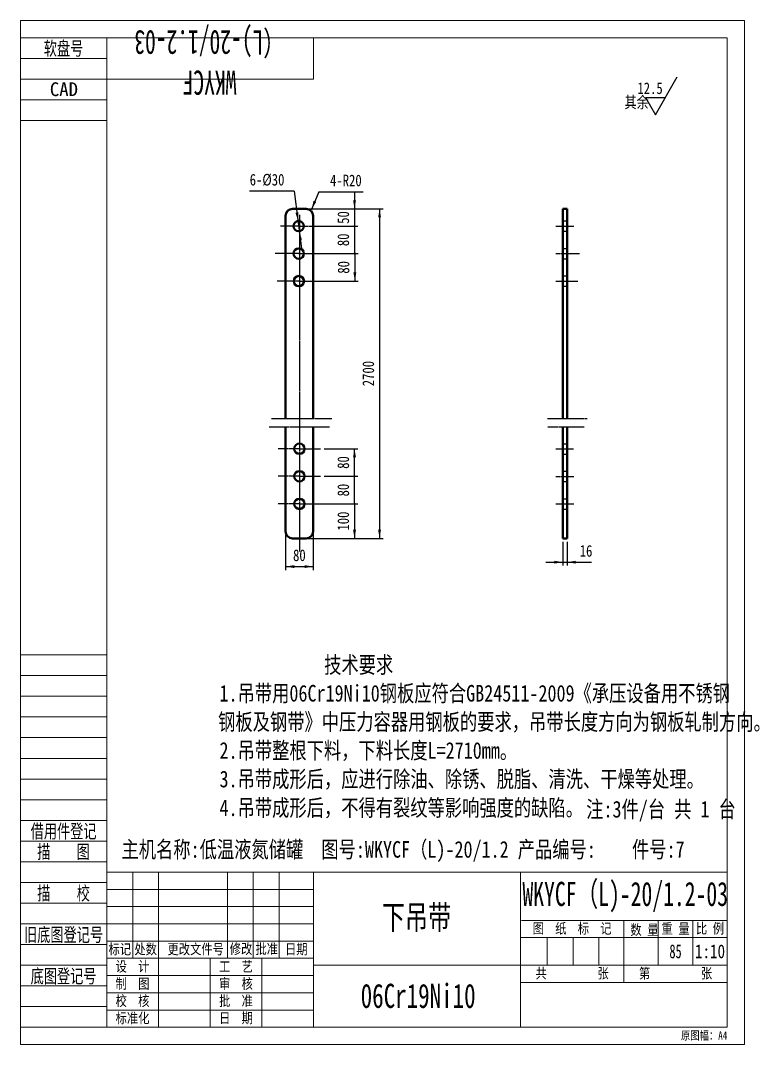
# Model space of a CAD drawing. Header units: millimetres. Extents: x 1505 to 130937, y -44938 to 37032.
# Drawn here: x 53296 to 55439, y -1836 to 1134 of the extents above; entities that cross this region are included whole.
import ezdxf

# ---------------------------------------------------------------- set-up
doc = ezdxf.new("R2010")
doc.units = ezdxf.units.MM
for name, pattern in [('AM_ISO02W050', [2, 1, -1]), ('AM_ISO08W050', [16, 13, -1, 1, -1]), ('AM_ISO08W050x2', [16, 13, -1, 1, -1]), ('AM_ISO09W050', [16, 11, -1, 1, -1, 1, -1])]:
    doc.linetypes.add(name, pattern=pattern)
doc.layers.get('0').update_dxf_attribs({"lineweight": 35})
for name, color, linetype, lineweight in [('6', 2, 'Continuous', 18), ('AM_0', 7, 'Continuous', 50), ('AM_3', 6, 'AM_ISO02W050', 25), ('AM_4', 3, 'Continuous', 25), ('AM_5', 3, 'Continuous', 25), ('AM_7', 4, 'AM_ISO08W050', 25), ('CDRAFT0', 7, 'Continuous', 18), ('RAHM2', 1, 'Continuous', 18), ('RAHM3', 2, 'Continuous', 18), ('RAHM5', 7, 'Continuous', 18), ('TILE1', 5, 'Continuous', 18), ('细实线', 1, 'Continuous', 18)]:
    doc.layers.add(name, color=color, linetype=linetype, lineweight=lineweight)
doc.styles.add('ACANSTS', font='')
doc.styles.add('HZ', font='', dxfattribs={"width": 0.7})
doc.styles.add('PC_TEXTSTYLE', font='', dxfattribs={"width": 0.8})
doc.styles.get("Standard").update_dxf_attribs({"font": 'txt', "width": 0.8})
doc.styles.add('UserTxtStyle142', font='', dxfattribs={"width": 0.654807})
doc.styles.add('UserTxtStyle143', font='', dxfattribs={"width": 0.658824})
doc.styles.add('UserTxtStyle2', font='', dxfattribs={"width": 0.65})
doc.styles.get('ACANSTS').set_extended_font_data('宋体')
doc.styles.get('HZ').set_extended_font_data('宋体')
doc.styles.get('PC_TEXTSTYLE').set_extended_font_data('宋体')
doc.styles.get('UserTxtStyle142').set_extended_font_data('宋体')
doc.styles.get('UserTxtStyle143').set_extended_font_data('宋体')
doc.styles.get('UserTxtStyle2').set_extended_font_data('宋体')
doc.dimstyles.new('AM_GB$0', dxfattribs={"dimtxt": 3.371484, "dimasz": 2.5, "dimexe": 1, "dimexo": 1, "dimgap": 2.088633, "dimtad": 1, "dimdsep": 46, "dimtxsty": 'Standard', "dimblk": 'NONE', "dimcen": 0, "dimdle": 5, "dimclrd": 256, "dimclre": 256, "dimclrt": 2, "dimadec": 0, "dimazin": 2, "dimtfac": 0.707107, "dimtdec": 3, "dimtmove": 2, "dimatfit": 3, "dimfxl": 1, "dimfrac": 2, "dimtolj": 1, "dimlwd": 18, "dimarcsym": 0})
doc.dimstyles.new('AM_GB$3', dxfattribs={"dimtxt": 3.371484, "dimasz": 2.5, "dimexe": 1, "dimexo": 1, "dimgap": 2.088633, "dimtad": 1, "dimdsep": 46, "dimtxsty": 'Standard', "dimblk": 'NONE', "dimcen": 0, "dimdle": 5, "dimclrd": 256, "dimclre": 256, "dimclrt": 2, "dimadec": 0, "dimazin": 2, "dimtfac": 0.707107, "dimtdec": 3, "dimtmove": 2, "dimatfit": 0, "dimfxl": 1, "dimfrac": 2, "dimtolj": 1, "dimlwd": 18, "dimarcsym": 0})
doc.dimstyles.new('AM_GB$4', dxfattribs={"dimtxt": 3.371484, "dimasz": 2.5, "dimexe": 1, "dimexo": 1, "dimgap": 2.088633, "dimtad": 1, "dimdsep": 46, "dimtxsty": 'Standard', "dimblk": 'NONE', "dimcen": 0, "dimdle": 5, "dimclrd": 256, "dimclre": 256, "dimclrt": 2, "dimadec": 0, "dimazin": 2, "dimtfac": 0.707107, "dimtdec": 3, "dimtofl": 0, "dimtmove": 2, "dimatfit": 0, "dimfxl": 1, "dimfrac": 2, "dimtolj": 1, "dimlwd": 18, "dimarcsym": 0})

# ---------------------------------------------------------------- blocks, each defined once
blk = doc.blocks.new('*X717')
at = {"layer": 'AM_5'}
for points in [[(54100.5, 552.1), (54101.5, 577.4), (54093.2, 576.3)], [(54104.4, 522.3), (54111.8, 498.1), (54103.5, 497)]]:
    blk.add_hatch(color=256, dxfattribs=at).paths.add_polyline_path(points, flags=0)
for q in [(53960.3, 638.6), (54110.9, 472.7)]:
    blk.add_line((54089.3, 638.6), q, dxfattribs=at)
at = {"layer": 'AM_5', "color": 2, "insert": (54010.8, 671.1), "char_height": 33.71, "width": 194, "attachment_point": 5, "line_spacing_factor": 1.37}
blk.add_mtext('6-%%C30', dxfattribs=at)
blk = doc.blocks.new('_NONE')
blk = doc.blocks.new('*X718')
at = {"layer": 'AM_5'}
blk.add_hatch(color=256, dxfattribs=at).paths.add_polyline_path([(54140, 585.7), (54153.3, 607.3), (54145.6, 610.4)], flags=0)
for q in [(54140, 585.7), (54289.9, 636.9)]:
    blk.add_line((54160.9, 636.9), q, dxfattribs=at)
at = {"layer": 'AM_5', "color": 2, "insert": (54239.4, 669.4), "char_height": 33.71, "width": 194, "attachment_point": 5, "line_spacing_factor": 1.37}
blk.add_mtext('4-R20', dxfattribs=at)
blk = doc.blocks.new('*X719')
at = {"layer": 'AM_5'}
for points in [[(54064.5, -450.2), (54089.5, -446.1), (54089.5, -454.4)], [(54144.5, -450.2), (54119.5, -446.1), (54119.5, -454.4)]]:
    blk.add_hatch(color=256, dxfattribs=at).paths.add_polyline_path(points, flags=0)
for p, q in [((54144.5, -350.3), (54144.5, -460.2)), ((54064.5, -358.4), (54064.5, -460.2)), ((54064.5, -450.2), (54144.5, -450.2))]:
    blk.add_line(p, q, dxfattribs=at)
at = {"layer": 'AM_5', "color": 2, "insert": (54104.5, -417.7), "char_height": 33.71, "width": 70, "attachment_point": 5, "line_spacing_factor": 1.37}
blk.add_mtext('80', dxfattribs=at)
blk = doc.blocks.new('*X720')
at = {"layer": 'AM_5', "color": 2}
blk.add_line((55108.3, 910.3), (55166.1, 910.3), dxfattribs=at)
blk.add_lwpolyline([(55108.3, 910.3), (55137.2, 860.3), (55200.7, 970.3)], dxfattribs=at)
at = {"layer": 'AM_5', "color": 2, "char_height": 33.71, "attachment_point": 7, "line_spacing_factor": 1.37}
for s, insert, width in [('12.5', (55085, 919.8), 84), ('其余', (55047.6, 875.9), 83.854)]:
    blk.add_mtext(s, dxfattribs=dict(at, insert=insert, width=width))
blk = doc.blocks.new('*X721')
at = {"layer": 'CDRAFT0'}
for p, q in [((850, 2800), (850, 2920)), ((250, 2800), (850, 2800)), ((250, 50), (0, 50))]:
    blk.add_line(p, q, dxfattribs=at)
blk.add_lwpolyline([(250, 50), (250, 2920), (2050, 2920), (2050, 50), (250, 50)], dxfattribs=at)
at = {"layer": 'RAHM2'}
for p, q in [((250, 2860), (0, 2860)), ((250, 2740), (0, 2740)), ((250, 1130), (0, 1130)), ((250, 1010), (0, 1010)), ((250, 890), (0, 890)), ((250, 770), (0, 770)), ((250, 650), (0, 650)), ((250, 530), (0, 530)), ((250, 410), (0, 410)), ((250, 290), (0, 290)), ((250, 170), (0, 170)), ((250, 110), (0, 110))]:
    blk.add_line(p, q, dxfattribs=at)
at = {"layer": 'RAHM3'}
for p, q in [((250, 2920), (0, 2920)), ((250, 2800), (0, 2800)), ((250, 2680), (0, 2680)), ((250, 1070), (0, 1070)), ((250, 950), (0, 950)), ((250, 830), (0, 830)), ((250, 710), (0, 710)), ((250, 590), (0, 590)), ((250, 470), (0, 470)), ((250, 350), (0, 350)), ((250, 230), (0, 230))]:
    blk.add_line(p, q, dxfattribs=at)
at = {"layer": 'TILE1'}
blk.add_line((0, 0), (0, 2970), dxfattribs=at)
blk.add_lwpolyline([(0, 2970), (2100, 2970), (2100, 0), (0, 0)], dxfattribs=at)
at = {"layer": '6', "color": 1, "insert": (1915.8, 38.2), "char_height": 24.08, "width": 206.172, "attachment_point": 1, "line_spacing_factor": 1.37}
blk.add_mtext('原图幅：A4', dxfattribs=at)
at = {"layer": 'RAHM2', "char_height": 40, "attachment_point": 8}
for s, insert, width, style in [('软盘号', (125, 2864.4), 172.433, 'HZ'), ('CAD', (126, 2750), 122.333, 'ACANSTS'), ('借用件登记', (125, 594), 293.533, 'HZ'), ('描    图', (125, 534.7), 231, 'HZ'), ('描    校', (125, 414.4), 233.8, 'HZ'), ('旧底图登记号', (125, 293.8), 345.567, 'HZ'), ('底图登记号', (125, 173.8), 292.833, 'HZ')]:
    blk.add_mtext(s, dxfattribs=dict(at, insert=insert, width=width, style=style))
at = {"layer": 'RAHM5', "insert": (548.4, 2857.3), "char_height": 70, "width": 133, "attachment_point": 5, "rotation": 180, "style": 'UserTxtStyle142'}
blk.add_mtext('WKYCF（L)-20/1.2-03', dxfattribs=at)
blk = doc.blocks.new('*X722')
at = {"layer": 'CDRAFT0'}
for p, q in [((-1800, 0), (-1800, 450)), ((-1800, 450), (0, 450)), ((-1723.9, 200), (-1723.9, 450)), ((-1650, 0), (-1650, 450)), ((-1450, 200), (-1450, 450)), ((-1375, 200), (-1375, 450)), ((-1300, 200), (-1300, 450)), ((-1200, 0), (-1200, 450)), ((-600, 450), (-600, 0)), ((0, 450), (0, 0)), ((-597.2, 310), (0, 310)), ((-300, 130.8), (-300, 310)), ((-200, 180), (-200, 310)), ((-100, 180.3), (-100, 310)), ((-599.7, 260), (0, 260)), ((-1800, 200), (-1200, 200)), ((-1500, 0), (-1500, 200)), ((-1350, 0.2), (-1350, 200)), ((-1200, 180), (0, 180)), ((-600, 130), (0, 130)), ((-1800, 0), (0, 0))]:
    blk.add_line(p, q, dxfattribs=at)
at = {"layer": 'RAHM2'}
for p, q in [((-1800, 400), (-1200, 400)), ((-1800, 350), (-1200, 350)), ((-1800, 300), (-1200, 300)), ((-1800, 250), (-1200, 250)), ((-522.2, 180.3), (-522.2, 260)), ((-447.2, 180.3), (-447.2, 260)), ((-372.2, 180.3), (-372.2, 260)), ((-1800, 150), (-1200, 150)), ((-1800, 100), (-1200, 100)), ((-1800, 50), (-1200, 50))]:
    blk.add_line(p, q, dxfattribs=at)
for s, insert, char_height, width, attachment_point, style in [('图  纸  标  记', (-450, 285), 30, 349, 5, 'PC_TEXTSTYLE'), ('数 量', (-281.1, 264.2), 30, 123.6, 7, 'PC_TEXTSTYLE'), ('重 量', (-150, 285), 30, 123.8, 5, 'PC_TEXTSTYLE'), ('比 例', (-50, 285), 30, 116.2, 5, 'PC_TEXTSTYLE'), ('标记', (-1761.9, 225), 30, 97.8, 5, 'PC_TEXTSTYLE'), ('处数', (-1686.9, 225), 30, 97.2, 5, 'PC_TEXTSTYLE'), (' 更改文件号', (-1550, 225), 30, 278.4, 5, 'PC_TEXTSTYLE'), ('修改', (-1410.4, 225.9), 30, 98.2, 5, 'PC_TEXTSTYLE'), ('批准', (-1335.8, 225.9), 30, 98.2, 5, 'PC_TEXTSTYLE'), ('日期', (-1250, 225), 30, 88.2, 5, 'PC_TEXTSTYLE'), ('85', (-150, 220), 40, 52, 5, 'UserTxtStyle2'), ('设  计', (-1725, 175), 30, 148.6, 5, 'PC_TEXTSTYLE'), ('工  艺', (-1425, 175), 30, 147.8, 5, 'PC_TEXTSTYLE'), ('共         张', (-450, 155), 30, 328.8, 5, 'PC_TEXTSTYLE'), ('第         张', (-150, 155), 30, 328.6, 5, 'PC_TEXTSTYLE'), ('制  图', (-1725, 125), 30, 147, 5, 'PC_TEXTSTYLE'), ('审  核', (-1425, 125), 30, 147, 5, 'PC_TEXTSTYLE'), ('校  核', (-1725, 75), 30, 148.4, 5, 'PC_TEXTSTYLE'), ('批  准', (-1425, 75), 30, 149.4, 5, 'PC_TEXTSTYLE'), ('标准化', (-1725, 25), 30, 149.2, 5, 'PC_TEXTSTYLE'), ('日  期', (-1425, 25.2), 30, 139.4, 5, 'PC_TEXTSTYLE')]:
    blk.add_mtext(s, dxfattribs=dict(at, insert=insert, char_height=char_height, width=width, attachment_point=attachment_point, style=style))
at = {"layer": 'RAHM2', "color": 2, "insert": (-50, 220), "char_height": 40, "width": 133.067, "attachment_point": 5, "style": 'PC_TEXTSTYLE'}
blk.add_mtext('1:10', dxfattribs=at)
at = {"layer": 'RAHM5', "char_height": 70, "attachment_point": 5}
for s, insert, width, style in [('WKYCF（L)-20/1.2-03', (-296, 377.5), 928.503, 'UserTxtStyle143'), ('下吊带', (-901.3, 315.2), 308.292, 'HZ'), ('06Cr19Ni10', (-896.6, 90.6), 517.358, 'HZ')]:
    blk.add_mtext(s, dxfattribs=dict(at, insert=insert, width=width, style=style))
blk = doc.blocks.new('*X723')
at = {"layer": 'AM_5'}
for points in [[(54337.1, 587.2), (54341.3, 562.2), (54333, 562.2)], [(54337.1, -368.4), (54341.3, -343.4), (54333, -343.4)]]:
    blk.add_hatch(color=256, dxfattribs=at).paths.add_polyline_path(points, flags=0)
for p, q in [((54114.5, 587.2), (54347.1, 587.2)), ((54337.1, 587.2), (54337.1, -368.4)), ((54134.5, -368.4), (54347.1, -368.4))]:
    blk.add_line(p, q, dxfattribs=at)
at = {"layer": 'AM_5', "color": 2, "insert": (54304.6, 109.5), "char_height": 33.71, "width": 144, "attachment_point": 5, "rotation": 90, "line_spacing_factor": 1.37}
blk.add_mtext('2700 ', dxfattribs=at)
blk = doc.blocks.new('*X724')
at = {"layer": 'AM_5'}
blk.add_hatch(color=256, dxfattribs=at).paths.add_polyline_path([(54264.5, 587.2), (54268.7, 612.2), (54260.3, 612.2)], flags=0)
h = blk.add_hatch(color=256, dxfattribs=at)
edge = h.paths.add_edge_path(flags=0)
edge.add_arc((54264.5, 537.2), 3.12, 0, 360)
for p, q in [((54264.5, 637.2), (54264.5, 487.2)), ((54127.3, 587.2), (54274.5, 587.2)), ((54154.5, 537.2), (54274.5, 537.2))]:
    blk.add_line(p, q, dxfattribs=at)
at = {"layer": 'AM_5', "color": 2, "insert": (54232, 562.2), "char_height": 33.71, "width": 48, "attachment_point": 5, "rotation": 90, "line_spacing_factor": 1.37}
blk.add_mtext('50', dxfattribs=at)
blk = doc.blocks.new('_DOTSMALL')
at = {"color": 0, "linetype": 'ByBlock', "const_width": 0.5}
blk.add_lwpolyline([(-0.0625, 0, 1), (0.0625, 0, 1)], format="xyb", close=True, dxfattribs=at)
blk = doc.blocks.new('*X725')
at = {"layer": 'AM_5'}
h = blk.add_hatch(color=256, dxfattribs=at)
edge = h.paths.add_edge_path(flags=0)
edge.add_arc((54264.5, 537.2), 3.12, 0, 360)
h = blk.add_hatch(color=256, dxfattribs=at)
edge = h.paths.add_edge_path(flags=0)
edge.add_arc((54264.5, 457.5), 3.12, 0, 360)
for p, q in [((54152.8, 537.2), (54274.5, 537.2)), ((54264.5, 537.2), (54264.5, 457.5)), ((54154.5, 457.5), (54274.5, 457.5))]:
    blk.add_line(p, q, dxfattribs=at)
at = {"layer": 'AM_5', "color": 2, "insert": (54232, 497.4), "char_height": 33.71, "width": 48, "attachment_point": 5, "rotation": 90, "line_spacing_factor": 1.37}
blk.add_mtext('80', dxfattribs=at)
blk = doc.blocks.new('*X726')
at = {"layer": 'AM_5'}
h = blk.add_hatch(color=256, dxfattribs=at)
edge = h.paths.add_edge_path(flags=0)
edge.add_arc((54265.4, 457.5), 3.12, 0, 360)
blk.add_hatch(color=256, dxfattribs=at).paths.add_polyline_path([(54265.4, 377.7), (54269.6, 402.7), (54261.2, 402.7)], flags=0)
for p, q in [((54154.5, 457.5), (54275.4, 457.5)), ((54265.4, 457.5), (54265.4, 377.7)), ((54154.5, 377.7), (54275.4, 377.7))]:
    blk.add_line(p, q, dxfattribs=at)
at = {"layer": 'AM_5', "color": 2, "insert": (54232.9, 417.6), "char_height": 33.71, "width": 48, "attachment_point": 5, "rotation": 90, "line_spacing_factor": 1.37}
blk.add_mtext('80', dxfattribs=at)
blk = doc.blocks.new('*X727')
at = {"layer": 'AM_5'}
h = blk.add_hatch(color=256, dxfattribs=at)
edge = h.paths.add_edge_path(flags=0)
edge.add_arc((54264.5, -268.4), 3.12, 0, 360)
blk.add_hatch(color=256, dxfattribs=at).paths.add_polyline_path([(54264.5, -368.4), (54268.7, -343.4), (54260.3, -343.4)], flags=0)
for p, q in [((54154.5, -268.4), (54274.5, -268.4)), ((54264.5, -268.4), (54264.5, -368.4)), ((54114.5, -368.4), (54274.5, -368.4))]:
    blk.add_line(p, q, dxfattribs=at)
at = {"layer": 'AM_5', "color": 2, "insert": (54232, -318.4), "char_height": 33.71, "width": 69, "attachment_point": 5, "rotation": 90, "line_spacing_factor": 1.37}
blk.add_mtext('100', dxfattribs=at)
blk = doc.blocks.new('*X728')
at = {"layer": 'AM_5'}
h = blk.add_hatch(color=256, dxfattribs=at)
edge = h.paths.add_edge_path(flags=0)
edge.add_arc((54264.5, -188.4), 3.12, 0, 360)
h = blk.add_hatch(color=256, dxfattribs=at)
edge = h.paths.add_edge_path(flags=0)
edge.add_arc((54264.5, -268.4), 3.12, 0, 360)
for p, q in [((54176.1, -188.4), (54274.5, -188.4)), ((54264.5, -268.4), (54264.5, -188.4)), ((54176.1, -268.4), (54274.5, -268.4))]:
    blk.add_line(p, q, dxfattribs=at)
at = {"layer": 'AM_5', "color": 2, "insert": (54232, -228.4), "char_height": 33.71, "width": 48, "attachment_point": 5, "rotation": 90, "line_spacing_factor": 1.37}
blk.add_mtext('80', dxfattribs=at)
blk = doc.blocks.new('*X729')
at = {"layer": 'AM_5'}
blk.add_hatch(color=256, dxfattribs=at).paths.add_polyline_path([(54264.5, -108.4), (54260.3, -133.4), (54268.7, -133.4)], flags=0)
h = blk.add_hatch(color=256, dxfattribs=at)
edge = h.paths.add_edge_path(flags=0)
edge.add_arc((54264.5, -188.4), 3.12, 0, 360)
for p, q in [((54176.2, -108.4), (54274.5, -108.4)), ((54264.5, -188.4), (54264.5, -108.4)), ((54176.1, -188.4), (54274.5, -188.4))]:
    blk.add_line(p, q, dxfattribs=at)
at = {"layer": 'AM_5', "color": 2, "insert": (54232, -148.4), "char_height": 33.71, "width": 48, "attachment_point": 5, "rotation": 90, "line_spacing_factor": 1.37}
blk.add_mtext('80', dxfattribs=at)
blk = doc.blocks.new('*X730')
at = {"layer": 'AM_5'}
for points in [[(54868.9, -437.5), (54843.9, -433.4), (54843.9, -441.7)], [(54880.9, -437.5), (54905.9, -433.4), (54905.9, -441.7)]]:
    blk.add_hatch(color=256, dxfattribs=at).paths.add_polyline_path(points, flags=0)
for p, q in [((54868.9, -378.4), (54868.9, -447.5)), ((54880.9, -378.4), (54880.9, -447.5)), ((54818.9, -437.5), (54952, -437.5))]:
    blk.add_line(p, q, dxfattribs=at)
at = {"layer": 'AM_5', "color": 2, "insert": (54936, -405), "char_height": 33.71, "width": 70, "attachment_point": 5, "line_spacing_factor": 1.37}
blk.add_mtext('16', dxfattribs=at)

msp = doc.modelspace()

# ---------------------------------------------------------------- linework, layer by layer
at = {"layer": 'AM_0'}
for p, q in [((54064.49671, 567.19172), (54064.49671, -20.80671)), ((54084.49671, 587.19172), (54124.49671, 587.19172)), ((54144.49671, 567.19172), (54144.49671, -20.80671)), ((54868.93647, 587.19172), (54880.93647, 587.19172)), ((54868.93647, -20.80671), (54868.93647, 587.19172)), ((54880.93647, -20.80671), (54880.93647, 587.19172)), ((54064.49671, -44.62772), (54064.49671, -348.35439)), ((54144.49671, -44.62772), (54144.49671, -348.35439)), ((54868.93647, -368.35439), (54868.93647, -44.62772)), ((54880.93647, -368.35439), (54880.93647, -44.62772)), ((54084.49671, -368.35439), (54124.49671, -368.35439)), ((54868.93647, -368.35439), (54880.93647, -368.35439))]:
    msp.add_line(p, q, dxfattribs=at)
for centre in [(54102.47834, 537.19172), (54102.72843, 457.51282), (54103.06145, 377.71522), (54104.49671, -108.35439), (54104.49671, -188.35439), (54104.49671, -268.35439)]:
    msp.add_circle(centre, 15, dxfattribs=at)
for centre, start, end in [((54084.49671, 567.19172), 90, 180), ((54124.49671, 567.19172), 0, 90), ((54084.49671, -348.35439), 180, 270), ((54124.49671, -348.35439), 270, 0)]:
    msp.add_arc(centre, 20, start, end, dxfattribs=at)
at = {"layer": 'AM_3', "linetype": 'AM_ISO02W050', "lineweight": 25}
for p, q in [((54868.93647, 552.19172), (54880.93647, 552.19172)), ((54868.93647, 522.19172), (54880.93647, 522.19172)), ((54868.93647, 472.51282), (54880.93647, 472.51282)), ((54868.93647, 442.51282), (54880.93647, 442.51282)), ((54868.93647, 392.71522), (54880.93647, 392.71522)), ((54868.93647, 362.71522), (54880.93647, 362.71522)), ((54868.93647, -93.87789), (54880.93647, -93.87789)), ((54868.93647, -123.87789), (54880.93647, -123.87789)), ((54868.93647, -173.67549), (54880.93647, -173.67549)), ((54868.93647, -203.67549), (54880.93647, -203.67549)), ((54868.93647, -253.35439), (54880.93647, -253.35439)), ((54868.93647, -283.35439), (54880.93647, -283.35439))]:
    msp.add_line(p, q, dxfattribs=at)
at = {"layer": 'AM_4', "linetype": 'AM_ISO09W050', "lineweight": 25}
for points in [[(54023.86686, -20.80671), (54199.7697, -20.80671)], [(54824.02372, -20.80671), (54939.08692, -20.80671)], [(54017.36612, -44.62772), (54191.62731, -44.62772)], [(54825.56969, -44.62772), (54930.94454, -44.62772)]]:
    msp.add_lwpolyline(points, dxfattribs=at)
at = {"layer": 'AM_7', "linetype": 'AM_ISO08W050', "lineweight": 25}
for p, q in [((54104.49671, 569.98572), (54104.49671, -406.40602)), ((54102.47834, 537.19172), (54049.56174, 537.19172)), ((54102.47834, 537.19172), (54155.39493, 537.19172)), ((54848.14525, 537.19172), (54901.06184, 537.19172)), ((54102.72843, 457.51282), (54034.2895, 457.51282)), ((54102.72843, 457.51282), (54171.16737, 457.51282)), ((54848.39534, 457.51282), (54916.83428, 457.51282)), ((54103.06145, 377.71522), (54039.93492, 377.71522)), ((54103.06145, 377.71522), (54166.18799, 377.71522)), ((54848.72836, 377.71522), (54911.8549, 377.71522)), ((54848.72836, -108.87789), (54900.09145, -108.87789)), ((54848.39534, -188.67549), (54900.80964, -188.67549)), ((54848.14525, -268.35439), (54901.06184, -268.35439))]:
    msp.add_line(p, q, dxfattribs=at)
at = {"layer": 'AM_7', "linetype": 'AM_ISO08W050x2', "lineweight": 25}
for p, q in [((54104.49671, -108.35439), (54042.81236, -108.35439)), ((54104.49671, -108.35439), (54166.18107, -108.35439)), ((54104.49671, -188.35439), (54042.93785, -188.35439)), ((54104.49671, -188.35439), (54166.05558, -188.35439)), ((54104.49671, -268.35439), (54042.93671, -268.35439)), ((54104.49671, -268.35439), (54166.05671, -268.35439))]:
    msp.add_line(p, q, dxfattribs=at)

# ---------------------------------------------------------------- block references
at = {"layer": 'AM_0', "linetype": 'Continuous', "lineweight": 18}
for name, p in [('*X721', (53295.63192, -1836.41525)), ('*X722', (55345.63192, -1786.41525))]:
    msp.add_blockref(name, p, dxfattribs=at)
at = {"layer": 'AM_5'}
msp.add_blockref('*X720', (0, 0), dxfattribs=at)

# ---------------------------------------------------------------- texts
at = {"layer": '细实线', "color": 2, "attachment_point": 1, "line_spacing_factor": 1.37}
for s, insert, char_height, width in [('技术要求', (54176.35586, -711.01769), 48.165026, 922.20604), ('1.吊带用06Cr19Ni10钢板应符合GB24511-2009《承压设备用不锈钢', (53872.92266, -793.53557), 48.1650258, 2552.1096492), ('钢板及钢带》中压力容器用钢板的要求，吊带长度方向为钢板轧制方向。', (53868.92258, -876.47022), 48.1650258, 2552.1096492), ('2.吊带整根下料，下料长度L=2710mm。', (53872.92266, -959.40486), 48.1650258, 1419.2078708), ('3.吊带成形后，应进行除油、除锈、脱脂、清洗、干燥等处理。', (53872.92266, -1042.3395), 48.1650258, 2171.0763877), ('4.吊带成形后，不得有裂纹等影响强度的缺陷。', (53872.92266, -1125.6909), 48.1650258, 1617.4975508), ('注:3件/台 共 1 台', (54936.42947, -1129.72109), 48.1640625, 710.3809524), ('主机名称:低温液氮储罐  图号:WKYCF（L)-20/1.2 产品编号:    件号:7', (53588.65185, -1246.41525), 48.1640625, 3138.9157509)]:
    msp.add_mtext(s, dxfattribs=dict(at, insert=insert, char_height=char_height, width=width))

# ---------------------------------------------------------------- dimensions: what is measured, and where the dimension line sits
at = {"layer": 'AM_5'}
dim = msp.add_diameter_dim_2p(p1=(54104.41172, 522.31684), p2=(54100.54495, 552.0666), text='6-%%C30', dimstyle='AM_GB$3', override={"dimscale": 10, "dimpost": '%\\\\A3;%%C<>', "dimsah": 1, "dimtfill": 1}, dxfattribs=at)
dim.commit()
dim.dimension.update_dxf_attribs({"geometry": '*X717', "text_midpoint": (54089.30413, 638.55023), "dimtype": 163})
dim = msp.add_radius_dim(center=(54132.47834, 567.19172), mpoint=(54140.03481, 585.70927), text='4-R20', dimstyle='AM_GB$4', override={"dimscale": 10, "dimpost": '%\\\\A3;R<>', "dimsah": 1, "dimtfill": 1}, dxfattribs=at)
dim.commit()
dim.dimension.update_dxf_attribs({"geometry": '*X718', "text_midpoint": (54183.50235, 692.22878)})
for base, p1, p2, override, picture, middle in [((54264.49672, 537.19172), (54117.32127, 587.19172), (54144.49671, 537.19172), {"dimscale": 10, "dimblk1": 'NONE', "dimblk2": 'DOTSMALL', "dimsah": 1, "dimtfill": 1, "dimtzin": 8}, '*X724', (54264.49672, 562.19172)), ((54264.49672, 457.51282), (54142.80056, 537.19172), (54144.49671, 457.51282), {"dimscale": 10, "dimblk": 'DOTSMALL', "dimsah": 1, "dimtfill": 1, "dimtzin": 8}, '*X725', (54264.49672, 497.35227)), ((54265.38492, 377.71522), (54144.49671, 457.51282), (54144.49671, 377.71522), {"dimscale": 10, "dimblk1": 'DOTSMALL', "dimblk2": 'NONE', "dimsah": 1, "dimtfill": 1, "dimtzin": 8}, '*X726', (54265.38492, 417.61402)), ((54264.49672, -108.35439), (54166.05558, -188.35439), (54166.18107, -108.35439), {"dimscale": 10, "dimblk1": 'DOTSMALL', "dimblk2": 'NONE', "dimsah": 1, "dimtfill": 1, "dimtzin": 8}, '*X729', (54264.49672, -148.35439)), ((54264.49672, -188.35439), (54166.05671, -268.35439), (54166.05671, -188.35439), {"dimscale": 10, "dimblk": 'DOTSMALL', "dimsah": 1, "dimtfill": 1, "dimtzin": 8}, '*X728', (54264.49672, -228.35439)), ((54264.49672, -368.35439), (54144.49671, -268.35439), (54104.49671, -368.35439), {"dimscale": 10, "dimblk1": 'DOTSMALL', "dimblk2": 'NONE', "dimsah": 1, "dimtfill": 1, "dimtzin": 8}, '*X727', (54264.49672, -318.35439))]:
    dim = msp.add_linear_dim(base=base, p1=p1, p2=p2, angle=90, dimstyle='AM_GB$0', override=override, dxfattribs=at)
    dim.commit()
    dim.dimension.update_dxf_attribs({"geometry": picture, "text_midpoint": middle, "dimtype": 160})
for base, p1, p2, angle, text, picture, middle in [((54337.12787, -368.35439), (54104.49671, 587.19172), (54124.49671, -368.35439), 90, '2700 ', '*X723', (54337.12787, 109.53467)), ((54880.93647, -437.54485), (54868.93647, -368.35439), (54880.93647, -368.35439), 0, '16', '*X730', (54935.93647, -437.54485))]:
    dim = msp.add_linear_dim(base=base, p1=p1, p2=p2, angle=angle, text=text, dimstyle='AM_GB$0', override={"dimscale": 10, "dimsah": 1, "dimtfill": 1}, dxfattribs=at)
    dim.commit()
    dim.dimension.update_dxf_attribs({"geometry": picture, "text_midpoint": middle, "dimtype": 160})
dim = msp.add_linear_dim(base=(54144.49671, -450.22249), p1=(54064.49671, -348.35439), p2=(54144.49671, -340.31424), text='80', dimstyle='AM_GB$0', override={"dimscale": 10, "dimsah": 1, "dimtfill": 1}, dxfattribs=at)
dim.commit()
dim.dimension.update_dxf_attribs({"geometry": '*X719', "text_midpoint": (54104.49671, -450.22249), "dimtype": 160})

doc.saveas('drawing.dxf')
